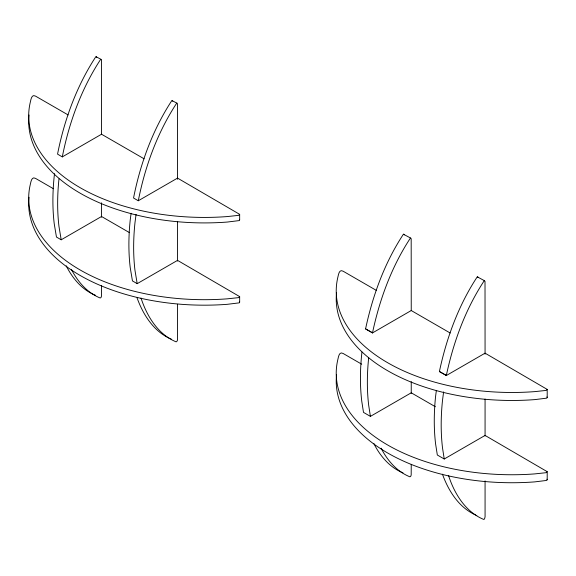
<?xml version="1.0" encoding="UTF-8"?>
<svg xmlns="http://www.w3.org/2000/svg" width="576" height="576" viewBox="0 0 576 576"><rect width="100%" height="100%" fill="white"/><g stroke="black" fill="none" stroke-linecap="round" stroke-linejoin="round"><path stroke-width="0.86" d="M177.53 179.287L177.53 104.681L176.998 103.183L171.871 100.526C152.647 129.888 140.314 163.642 133.546 198.022L138.298 200.758L177.53 178.106L239.659 214.344L238.55 215.366L227.246 216.569A175.766 101.477 0 0 1 30.168 102.787C30.852 100.274 31.406 93.672 35.575 96.149L68.119 114.934M239.659 214.344L239.659 219.83L239.242 220.586L227.246 222.055A175.766 101.477 0 0 1 29.038 114.998M131.098 213.3L130.219 220.039A227.462 131.328 -60 0 0 130.219 267.588L132.451 280.915L137.196 283.658L177.53 260.374L239.659 296.611L238.55 297.641L227.246 298.836A175.766 101.477 0 0 1 30.168 185.054C30.852 182.542 31.406 175.939 35.575 178.416L53.395 188.705M239.659 296.611L239.659 302.098L239.242 302.854L227.246 304.322A175.766 101.477 0 0 1 29.038 197.266M485.071 354.146L485.014 281.47L484.538 280.742L477.245 276.833C458.582 305.215 446.616 337.81 439.524 370.958L439.423 371.534L446.335 375.53L485.071 353.167L547.2 389.398L546.098 390.427L534.787 391.622A175.766 101.477 0 0 1 337.709 277.848C338.4 275.335 338.954 268.726 343.116 271.202L376.43 290.441M547.2 389.398L547.2 397.382L546.782 398.146L534.787 399.614A175.766 101.477 0 0 1 336.578 292.558M436.363 390.449L435.593 396.346A227.462 131.328 -60 0 0 435.593 443.902L437.328 455.011L444.24 459.007L485.071 435.434L547.2 471.665L546.098 472.694L534.787 473.897A175.766 101.477 0 0 1 337.709 360.115C338.4 357.602 338.954 350.993 343.116 353.47L361.714 364.205M547.2 471.665L547.2 479.65L546.782 480.413L534.787 481.882A175.766 101.477 0 0 1 336.578 374.825M54.554 173.635L54.223 176.162A227.462 131.328 -60 0 0 54.223 223.718L56.455 237.046L61.2 239.789L101.534 216.497L129.413 232.596M136.066 214.358L134.971 222.782A227.462 131.328 -60 0 0 134.971 270.331L137.196 283.658M361.987 352.037L361.764 353.722A227.462 131.328 -60 0 0 361.764 401.27L363.499 412.387L370.411 416.383L411.242 392.803L435.362 406.735M443.606 391.918L442.512 400.334A227.462 131.328 -60 0 0 442.512 447.89L444.24 459.007M101.002 59.306L95.875 56.65C76.651 86.011 64.318 119.772 57.55 154.145L62.302 156.888C69.07 122.508 81.403 88.754 100.62 59.393L101.29 59.53L101.534 60.804L101.534 134.51M138.298 200.758C145.058 166.385 157.399 132.631 176.616 103.27L176.998 103.183M450.151 333L411.242 310.536L372.506 332.906L365.594 328.91L365.695 328.334C372.787 295.186 384.754 262.591 403.416 234.209L410.71 238.111L411.185 238.846L411.242 310.622M372.506 332.906L372.614 332.323C379.699 299.174 391.666 266.58 410.328 238.198L410.71 238.111M446.335 375.53L446.443 374.947C453.528 341.798 465.494 309.211 484.157 280.822L484.538 280.742M62.302 156.888L101.534 134.23L144.13 158.825M365.594 328.91L372.614 332.842M439.423 371.534L446.443 375.466M95.429 295.258C82.21 289.966 72.454 278.33 66.226 265.824M170.957 339.026L171.425 339.134M402.502 472.709L402.977 472.817M476.33 515.333L476.806 515.441M170.172 338.652C153.482 331.142 143.078 314.525 137.059 297.871M401.724 472.334C389.138 466.704 379.8 455.537 373.766 443.383M475.553 514.958C458.856 507.449 448.459 490.831 442.44 474.178M477.626 276.746L478.094 277.481M403.79 234.122L404.266 234.85M172.246 100.44L172.721 101.167M96.25 56.563L96.725 57.298M546.905 396.943L547.2 397.382M546.905 479.21L547.2 479.65M239.364 219.384L239.659 219.83M239.364 301.651L239.659 302.098M381.096 448.164C387.302 460.354 396.958 471.629 409.889 476.813L410.71 476.338L411.185 475.056L411.242 464.335M71.388 269.352C77.594 281.549 87.25 292.824 100.181 298.001L101.002 297.526L101.477 296.251L101.534 285.523M448.56 475.603C454.399 493.625 465.509 511.956 483.718 519.437L484.538 518.962L485.071 516.845L485.071 480.888M141.019 298.044C146.851 316.066 157.961 334.404 176.177 341.878L177.286 340.848L177.53 339.286L177.53 304.229M370.411 416.383L368.683 405.266A227.462 131.328 -60 0 1 368.683 357.71M61.2 239.789L58.975 226.462A227.462 131.328 -60 0 1 58.975 178.906M485.071 399.089L485.071 435.946M411.242 381.636L411.242 393.322M177.53 221.537L177.53 261.086M101.534 202.824L101.534 217.21"/></g></svg>
